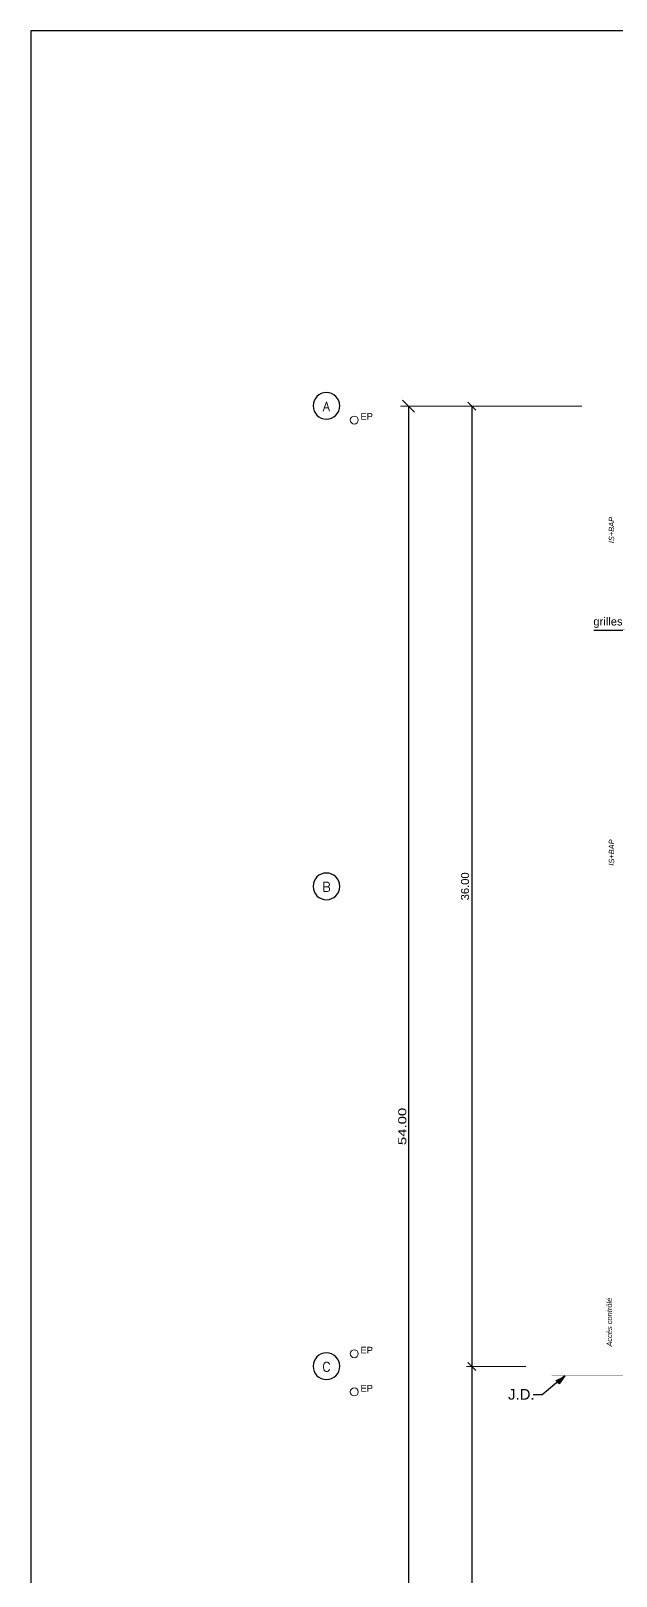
# Model space of a CAD drawing. Header units: metres. Extents: x 134472 to 303672, y 136880 to 366415.
# Drawn here: x 134472 to 156380, y 308494 to 366415 of the extents above; entities that cross this region are included whole.
import ezdxf
from ezdxf.enums import TextEntityAlignment as Align

# ---------------------------------------------------------------- set-up
doc = ezdxf.new("R2010")
doc.units = ezdxf.units.M
doc.header["$LTSCALE"] = 2
doc.header["$MEASUREMENT"] = 0
doc.header["$PDMODE"] = 2
doc.header["$PDSIZE"] = 500
doc.linetypes.add('Planta_2$0$CACHE', pattern=[0.375, 0.25, -0.125])
for name, color, linetype in [('0.1TEN', 133, 'Planta_2$0$CACHE'), ('CFD-Text', 7, 'Continuous'), ('hojo', 255, 'Continuous'), ('MOJI', 7, 'Continuous'), ('SUMPO 400', 6, 'Continuous')]:
    doc.layers.add(name, color=color, linetype=linetype)
doc.layers.add('slh-aa-EP', color=2, linetype='Continuous', lineweight=0)
doc.styles.add('A030-07$0$ROMANS', font='romans')
doc.styles.add('arial', font='arial.ttf')
doc.styles.add('Style-Arial', font='arial.ttf')
doc.dimstyles.new('400', dxfattribs={"dimtxt": 300, "dimasz": 450, "dimexe": 300, "dimexo": 150, "dimgap": 75, "dimtad": 1, "dimlfac": 0.001, "dimzin": 3, "dimdsep": 46, "dimtxsty": 'Style-Arial', "dimblk": 'OBLIQUE', "dimcen": 900, "dimclrd": 256, "dimclre": 256, "dimazin": 3, "dimtfac": 1, "dimtofl": 0, "dimtmove": 1, "dimatfit": 3, "dimldrblk": 'DOTSMALL', "dimfxl": 1, "dimfrac": 2, "dimtzin": 3, "dimlwd": -1, "dimlwe": 0, "dimarcsym": 0})

# ---------------------------------------------------------------- blocks, each defined once
blk = doc.blocks.new('_Oblique')
at = {"color": 0, "linetype": 'ByBlock', "lineweight": -2}
blk.add_line((0.5, 0.5), (-0.5, -0.5), dxfattribs=at)
blk = doc.blocks.new('*D594')
at = {"layer": 'Defpoints', "color": 0}
for p in [(150303, 352349), (150303, 352349), (150303, 352349), (148606, 298349), (148606, 298349), (148606, 298349), (152407, 298349), (152407, 298349), (152407, 298349)]:
    blk.add_point(p, dxfattribs=at)
at = {"layer": 'SUMPO 400', "lineweight": 0}
for p, q in [((150153, 352349), (148306, 352349)), ((150153, 352349), (148306, 352349)), ((150153, 352349), (148306, 352349)), ((152257, 298349), (148306, 298349)), ((152257, 298349), (148306, 298349)), ((152257, 298349), (148306, 298349))]:
    blk.add_line(p, q, dxfattribs=at)
at = {"layer": 'SUMPO 400'}
blk.add_line((148606, 352349), (148606, 298349), dxfattribs=at)
blk.add_line((148606, 352349), (148606, 298349), dxfattribs=at)
blk.add_line((148606, 352349), (148606, 298349), dxfattribs=at)
at = {"layer": 'SUMPO 400', "xscale": 450, "yscale": 450, "zscale": 450}
for p, rotation in [((148606, 352349), 90), ((148606, 352349), 90), ((148606, 352349), 90), ((148606, 298349), 270), ((148606, 298349), 270), ((148606, 298349), 270)]:
    blk.add_blockref('_Oblique', p, dxfattribs=dict(at, rotation=rotation))
at = {"layer": 'SUMPO 400', "color": 0, "lineweight": 50, "insert": (148378, 325349), "char_height": 300, "attachment_point": 5, "rotation": 90, "style": 'Style-Arial'}
blk.add_mtext('\\W1.333333x;54.00', dxfattribs=at)
blk.add_mtext('\\W1.333333x;54.00', dxfattribs=at)
blk.add_mtext('\\W1.333333x;54.00', dxfattribs=at)
blk = doc.blocks.new('_DOTSMALL')
at = {"color": 0, "linetype": 'ByBlock', "const_width": 0.5}
blk.add_lwpolyline([(-0.0625, 0, 1), (0.0625, 0, 1)], format="xyb", close=True, dxfattribs=at)
blk = doc.blocks.new('slh-aa-EP 2')
at = {"color": 0, "linetype": 'ByBlock', "lineweight": -2}
blk.add_circle((0, 0), 150, dxfattribs=at)
at = {"color": 0, "linetype": 'ByBlock', "lineweight": -2, "insert": (234, 10), "char_height": 250, "attachment_point": 7, "style": 'arial'}
blk.add_mtext('EP', dxfattribs=at)

msp = doc.modelspace()

# ---------------------------------------------------------------- hatches: boundary and pattern name
at = {"layer": 'MOJI'}
h = msp.add_hatch(color=256, dxfattribs=at)
h.paths.add_polyline_path([(154460.323, 315999.317), (154187.444, 315769.592), (154128.652, 315839.429)])
h.paths.add_polyline_path([(154246.237, 315699.756), (154187.444, 315769.592), (154460.323, 315999.317)])

# ---------------------------------------------------------------- linework, layer by layer
at = {"layer": '0.1TEN', "lineweight": 25, "ltscale": 10, "const_width": 20, "flags": 128}
msp.add_lwpolyline([(153966.774, 316015.317), (276226.397, 316015.317)], dxfattribs=at)
at = {"layer": 'CFD-Text', "flags": 128}
for points in [[(145535.277, 352860.067, 1), (145535.277, 351860.067, 1)], [(145535.277, 334849.317, 1), (145535.277, 333849.317, 1)], [(145535.277, 316860.067, 1), (145535.277, 315860.067, 1)]]:
    msp.add_lwpolyline(points, format="xyb", close=True, dxfattribs=at)
at = {"layer": 'hojo'}
msp.add_lwpolyline([(134472.159, 248215.259), (303672.159, 248215.259), (303672.159, 366415.259), (134472.159, 366415.259)], close=True, dxfattribs=at)
msp.add_lwpolyline([(134472.159, 248215.259), (303672.159, 248215.259), (303672.159, 366415.259), (134472.159, 366415.259)], close=True, dxfattribs=at)
at = {"layer": 'MOJI', "flags": 128}
for points in [[(157625.169, 343565.728), (156744.362, 343939.928), (155552.682, 343939.928)], [(154128.652, 315839.429), (154246.237, 315699.756)], [(154460.323, 315999.317), (154246.237, 315699.756)]]:
    msp.add_lwpolyline(points, dxfattribs=at)
at = {"layer": 'MOJI'}
msp.add_lwpolyline([(154460.323, 315999.317), (153611.137, 315284.424), (153278.141, 315284.424)], dxfattribs=at)
at = {"layer": 'SUMPO 400', "lineweight": 0}
for p, q in [((155096.586, 352349.317), (149718.012, 352349.317)), ((153005.178, 352349.317), (150779.608, 352349.317)), ((153005.178, 316349.317), (150779.608, 316349.317)), ((153005.178, 316349.317), (150779.608, 316349.317))]:
    msp.add_line(p, q, dxfattribs=at)
at = {"layer": 'SUMPO 400'}
for p, q in [((150979.608, 352349.317), (150979.608, 316349.317)), ((150979.608, 316349.317), (150979.608, 298349.317))]:
    msp.add_line(p, q, dxfattribs=at)

# ---------------------------------------------------------------- block references
at = {"layer": 'slh-aa-EP', "color": 7}
for p in [(146576.586, 351829.317), (146576.586, 316829.317), (146576.586, 315399.317)]:
    msp.add_blockref('slh-aa-EP 2', p, dxfattribs=at)
at = {"layer": 'SUMPO 400', "xscale": 300, "yscale": 300}
for p, rotation in [((150979.608, 352349.317), 90), ((150979.608, 316349.317), 90), ((150979.608, 316349.317), 270)]:
    msp.add_blockref('_Oblique', p, dxfattribs=dict(at, rotation=rotation))

# ---------------------------------------------------------------- texts
at = {"layer": 'CFD-Text', "style": 'A030-07$0$ROMANS'}
for s, p in [('A', (145536.808, 352338.843)), ('B', (145536.808, 334328.093)), ('C', (145536.808, 316338.843))]:
    msp.add_text(s, height=350, rotation=0.00002732, dxfattribs=at).set_placement(p, align=Align.MIDDLE_CENTER)
at = {"layer": 'MOJI', "char_height": 200, "attachment_point": 1, "rotation": 90, "style": 'arial'}
for s, insert, width in [('\\fArial|b0|i1|c0|p39;IS+BAP', (156108.53, 347212.428), 1127.95452), ('\\fArial|b0|i1|c0|p39;IS+BAP', (156108.53, 335122.839), 1127.95452), ('{\\fArial|b0|i1|c0|p34;Accès contrôlé}', (156030.403, 317095.972), 1881.4929)]:
    msp.add_mtext(s, dxfattribs=dict(at, insert=insert, width=width))
at = {"layer": 'MOJI', "insert": (155529.654, 344428.414), "char_height": 300, "width": 150000, "attachment_point": 1, "line_spacing_factor": 0.6, "style": 'arial'}
msp.add_mtext('grilles', dxfattribs=at)
at = {"layer": 'MOJI', "insert": (152335.294, 315507.164), "char_height": 400, "width": 13020.2973, "attachment_point": 1, "style": 'arial'}
msp.add_mtext('J.D.', dxfattribs=at)
at = {"layer": 'SUMPO 400', "lineweight": 50, "insert": (150726.334, 334349.317), "char_height": 300, "attachment_point": 5, "rotation": 90, "style": 'Style-Arial'}
msp.add_mtext('36.00', dxfattribs=at)

# ---------------------------------------------------------------- dimensions: what is measured, and where the dimension line sits
at = {"layer": 'SUMPO 400', "lineweight": 50}
dim = msp.add_linear_dim(base=(148606.216, 298349.317), p1=(150302.901, 352349.317), p2=(152407.299, 298349.317), angle=270, text='\\W1.333333x;<>', dimstyle='400', override={"dimcen": 0.09}, dxfattribs=at)
dim.commit()
dim.dimension.update_dxf_attribs({"geometry": '*D594', "text_midpoint": (148378.044, 325349.317)})

doc.saveas('drawing.dxf')
